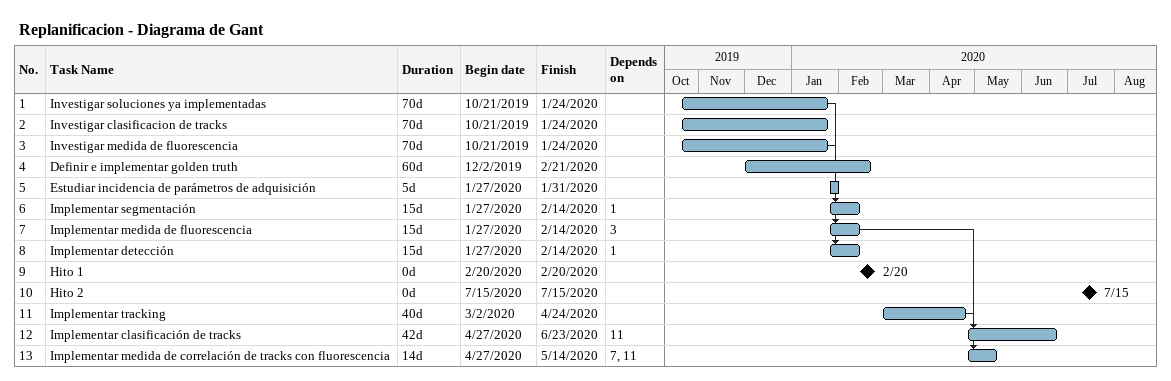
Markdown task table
Replanificacion - Diagrama de Gant

| ID | Task | Duration | Start | Finish | Predecessors |
|---|---|---|---|---|---|
| 1 | Investigar soluciones ya implementadas | 70d | 2019-10-21 | 2020-01-24 |  |
| 2 | Investigar clasificacion de tracks | 70d | 2019-10-21 | 2020-01-24 |  |
| 3 | Investigar medida de fluorescencia | 70d | 2019-10-21 | 2020-01-24 |  |
| 4 | Definir e implementar golden truth | 60d | 2019-12-02 | 2020-02-21 |  |
| 5 | Estudiar incidencia de parámetros de adquisición | 5d | 2020-01-27 | 2020-01-31 |  |
| 6 | Implementar segmentación | 15d | 2020-01-27 | 2020-02-14 | 1 |
| 7 | Implementar medida de fluorescencia | 15d | 2020-01-27 | 2020-02-14 | 3 |
| 8 | Implementar detección | 15d | 2020-01-27 | 2020-02-14 | 1 |
| 9 | Hito 1 | 0d | 2020-02-20 | 2020-02-20 |  |
| 10 | Hito 2 | 0d | 2020-07-15 | 2020-07-15 |  |
| 11 | Implementar tracking | 40d | 2020-03-02 | 2020-04-24 |  |
| 12 | Implementar clasificación de tracks | 42d | 2020-04-27 | 2020-06-23 | 11 |
| 13 | Implementar medida de correlación de tracks con fluorescencia | 14d | 2020-04-27 | 2020-05-14 | 7, 11 |
